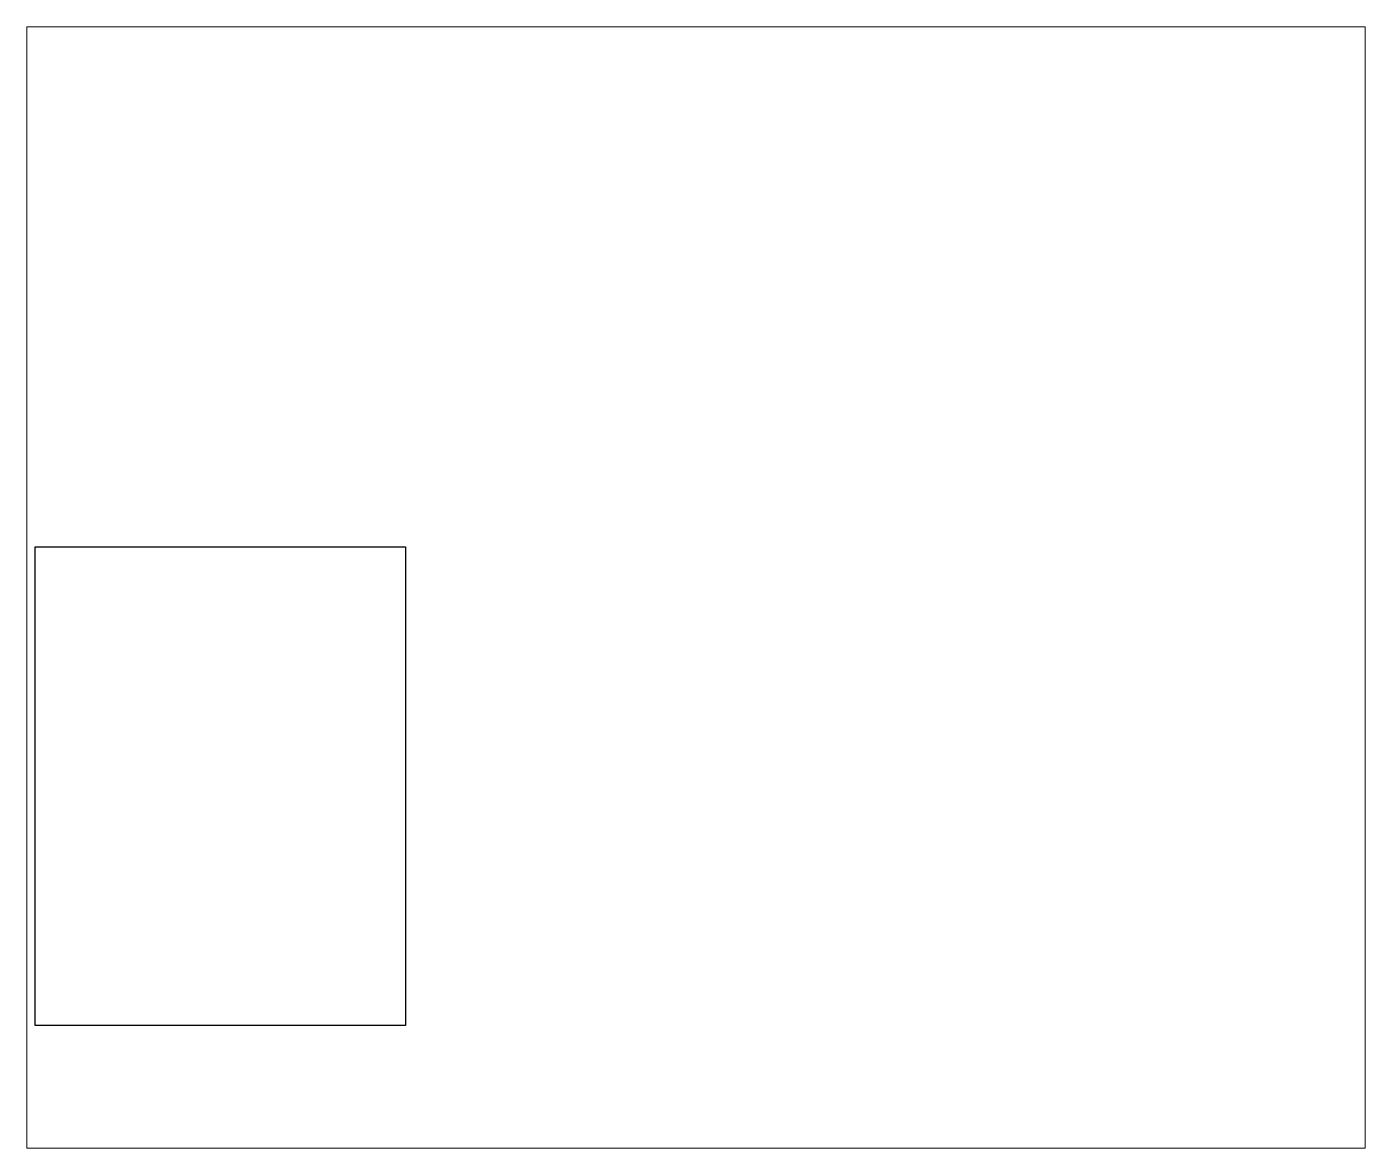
# Paper-space layout '布局1' of a CAD drawing. Header units: millimetres. Extents: x 24 to 219, y 20 to 184.
# The model-space entities are those that its viewports show. They can reach past a viewport. Long polylines and large blocks are cut down to what shows.
import ezdxf

# ---------------------------------------------------------------- set-up
doc = ezdxf.new("R2010")
doc.units = ezdxf.units.MM
doc.header["$LTSCALE"] = 0.2
doc.layers.add('标', color=7, linetype='Continuous', lineweight=13)
picture_1 = doc.add_image_def('image1.bmp', size_in_pixel=(2552, 3300))

msp = doc.modelspace()

# ---------------------------------------------------------------- pictures from other files: only their frames are drawn
image = msp.add_image(picture_1, insert=(-634.027, -313.8), size_in_units=(346.771, 448.41), rotation=0)
image.dxf.flags = 7

psp = doc.layouts.new('布局1')

# ---------------------------------------------------------------- viewports
at = {"layer": '标'}
psp.add_viewport(center=(121.91, 102.16), size=(195.05, 163.45), view_center_point=(-15.183, 96.435), view_height=1050.54425, dxfattribs=at)

doc.saveas('drawing.dxf')
